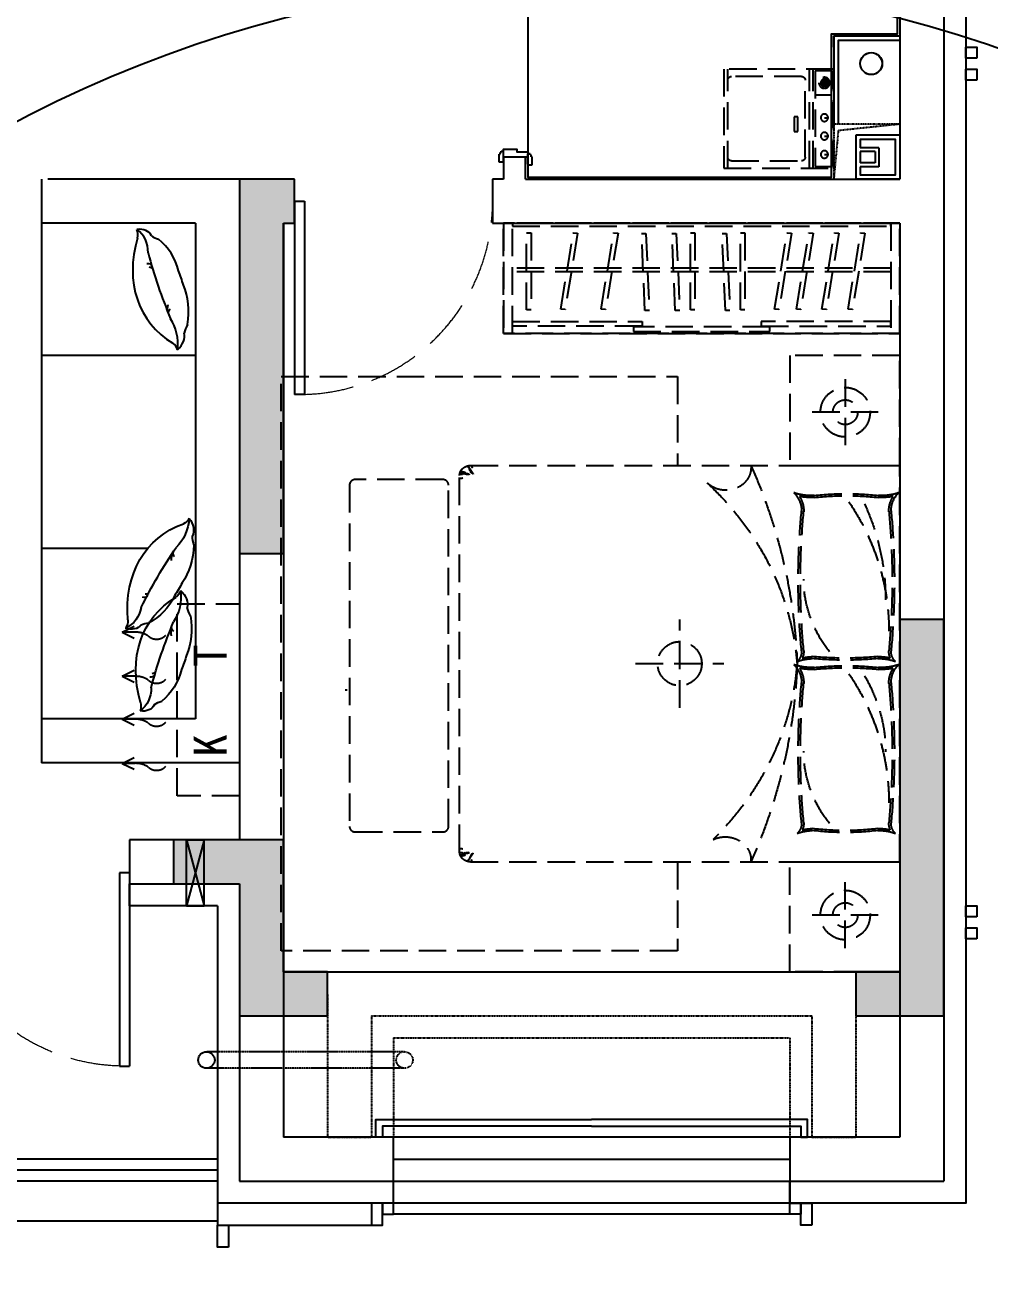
# Model space of a CAD drawing. Header units: millimetres. Extents: x -28014 to 297841, y -81741 to 47579.
# Drawn here: x 266731 to 271115, y -52128 to -46434 of the extents above; entities that cross this region are included whole.
import ezdxf

# ---------------------------------------------------------------- set-up
doc = ezdxf.new("R2010")
doc.units = ezdxf.units.MM
doc.header["$MEASUREMENT"] = 0
doc.linetypes.add('__DASH', pattern=[0.35, 0.25, -0.1])
doc.linetypes.add('DASH', pattern=[0.35, 0.25, -0.1])
for name, color, linetype in [('A-楼面-下部', 23, 'Continuous'), ('A-楼面-厨卫', 6, 'Continuous'), ('A-楼面-装饰', 41, 'Continuous'), ('A-结构-墙体', 171, 'Continuous'), ('A-给排水-设备', 132, 'Continuous'), ('AR9-剪力墙（柱）填充', 250, 'Continuous'), ('AR9-剪力墙（柱）线', 6, 'Continuous'), ('AR9-墙线', 160, 'Continuous'), ('AR9-建筑幕墙（窗）', 12, 'Continuous'), ('AR9-阳台栏杆（天花隐）', 12, 'Continuous'), ('DS-4BS-墙体完成面', 20, 'Continuous'), ('FC-平面高差线', 144, 'Continuous'), ('FF-厨卫（地坪隐）', 31, 'Continuous'), ('FF-活动家具', 51, 'Continuous'), ('FF-门', 20, 'Continuous'), ('FF-门套', 20, 'Continuous'), ('SURFACE', 6, 'Continuous'), ('装饰', 152, 'Continuous')]:
    doc.layers.add(name, color=color, linetype=linetype)
doc.layers.add('A-注释-参考', color=242, linetype='Continuous', plot=False)
doc.styles.add('文字标注', font='')
doc.styles.get('文字标注').set_extended_font_data('SimSun')

# ---------------------------------------------------------------- blocks, each defined once
blk = doc.blocks.new('kt')
at = {"linetype": 'DASH', "ltscale": 500}
for p, q in [((632478.4, 107205.6), (632451.2, 107259.3)), ((632478.4, 107262.9), (632478.4, 107205.6)), ((632478.4, 107205.6), (632505.5, 107259.3)), ((632678.6, 107205.6), (632651.4, 107259.3)), ((632678.6, 107262.9), (632678.6, 107205.6)), ((632678.6, 107205.6), (632705.8, 107259.3)), ((632873.5, 107205.6), (632846.3, 107259.3)), ((632873.5, 107262.9), (632873.5, 107205.6)), ((632873.5, 107205.6), (632900.7, 107259.3)), ((633073.8, 107205.6), (633046.7, 107259.3)), ((633073.8, 107262.9), (633073.8, 107205.6)), ((633073.8, 107205.6), (633101, 107259.3))]:
    blk.add_line(p, q, dxfattribs=at)
blk.add_lwpolyline([(633221.1, 107455.2), (632349.1, 107455.2), (632349.1, 107738.2), (633221.1, 107738.2)], close=True, dxfattribs=at)
for centre, radius, start, end in [((632453.1, 107361.6), 56.8, 320.2307, 47.1069), ((632653.4, 107361.6), 56.8, 320.2307, 47.1069), ((632848.3, 107361.6), 56.8, 320.2307, 47.1069), ((633048.6, 107361.6), 56.8, 320.2307, 47.1069), ((632577.5, 107267.5), 99.3, 144.4056, 182.6653), ((632777.8, 107267.5), 99.3, 144.4056, 182.6653), ((632972.7, 107267.5), 99.3, 144.4056, 182.6653), ((633173, 107267.5), 99.3, 144.4056, 182.6653)]:
    blk.add_arc(centre, radius, start, end, dxfattribs=at)
at = {"linetype": 'DASH', "ltscale": 500, "insert": (633044, 107679.8), "char_height": 150, "attachment_point": 7, "rotation": 180, "style": '文字标注'}
blk.add_mtext('K   T', dxfattribs=at)
blk = doc.blocks.new('$plan$00003077')
at = {"layer": 'FF-厨卫（地坪隐）', "linetype": '__DASH', "ltscale": 500}
for p, q in [((-191.8, -8.3), (241.8, -8.3)), ((-191.8, -85.1), (-191.8, -8.3)), ((-137.6, -42.5), (-137.6, -25.9)), ((-54.2, -42.5), (-54.2, -25.9)), ((29.2, -42.5), (29.2, -25.9)), ((133.4, -85.1), (133.4, -8.3)), ((241.8, -8.3), (241.8, -85.1)), ((-200.1, -93.4), (250.1, -93.4)), ((-200.1, -110.1), (250.1, -110.1)), ((241.8, -85.1), (-191.8, -85.1)), ((-166.8, -464.7), (-166.8, -146.5)), ((-150.1, -129.9), (200.1, -129.9)), ((-33.3, -179.9), (-33.3, -163.2)), ((-33.3, -163.2), (33.3, -163.2)), ((33.3, -163.2), (33.3, -179.9)), ((216.8, -146.5), (216.8, -464.7)), ((33.3, -179.9), (-33.3, -179.9)), ((-200.1, -481.4), (250.1, -481.4))]:
    blk.add_line(p, q, dxfattribs=at)
blk.add_lwpolyline([(250.1, 0), (250.1, -499.9), (-200.1, -499.9), (-200.1, 0)], close=True, dxfattribs=at)
for centre, radius in [((-137.6, -42.5), 16.7), ((-54.2, -42.5), 16.7), ((29.2, -42.5), 16.7), ((187.6, -42.5), 25), ((187.6, -42.5), 16.7), ((187.6, -42.5), 8.34), ((187.6, -42.5), 5)]:
    blk.add_circle(centre, radius, dxfattribs=at)
for centre, start, end in [((-150.1, -146.5), 90, 180), ((200.1, -146.5), 0, 90), ((-150.1, -464.7), 180, 270), ((200.1, -464.7), 270, 0)]:
    blk.add_arc(centre, 16.7, start, end, dxfattribs=at)
blk = doc.blocks.new('fj4')
at = {"layer": 'AR9-墙线', "ltscale": 10, "extrusion": (0, 0, -1)}
for p, q in [((0, 200), (200, 200)), ((0, 200), (0, 0)), ((200, 200), (200, 0)), ((95, 143.1), (180, 143.1)), ((95, 143.1), (95, 56.9)), ((112.5, 125.6), (180, 125.6)), ((112.5, 125.6), (112.5, 74.4)), ((112.5, 74.4), (180, 74.4)), ((95, 56.9), (180, 56.9)), ((0, 0), (200, 0))]:
    blk.add_line(p, q, dxfattribs=at)
at = {"layer": 'AR9-墙线', "ltscale": 10}
blk.add_line((180, 125.6), (180, 74.4), dxfattribs=at)
at = {"layer": 'AR9-墙线', "linetype": 'DASH', "ltscale": 0.5}
for points in [[(0, 250), (300, 250), (300, 0)], [(0, 250), (279.5, 220.6), (300, 0)]]:
    blk.add_lwpolyline(points, dxfattribs=at)
at = {"layer": 'AR9-墙线', "ltscale": 10}
blk.add_lwpolyline([(180, 56.9), (180, 20), (20, 20), (20, 180), (180, 180), (180, 143.1)], dxfattribs=at)
blk = doc.blocks.new('g1')
at = {"linetype": '__DASH', "ltscale": 500}
for p, q in [((40, 500), (0, 500)), ((0, 500), (0, 0)), ((0, 0), (0, 500)), ((0, 500), (1800, 500)), ((1800, 500), (0, 500)), ((0, 500), (0, 0)), ((40, 0), (40, 500)), ((630, 466.7), (40, 466.7)), ((40, 466.7), (40, 445.8)), ((1210, 491.7), (590, 491.7)), ((590, 491.7), (590, 470.8)), ((590, 470.8), (1210, 470.8)), ((630, 445.8), (630, 466.7)), ((1170, 445.8), (1170, 466.7)), ((1170, 466.7), (1760, 466.7)), ((1210, 470.8), (1210, 491.7)), ((1800, 500), (1760, 500)), ((1760, 500), (1760, 0)), ((1760, 466.7), (1760, 445.8)), ((1800, 0), (1800, 500)), ((1800, 500), (1800, 0)), ((1800, 0), (1800, 500)), ((40, 445.8), (630, 445.8)), ((1760, 445.8), (1170, 445.8)), ((0, 0), (40, 0)), ((1800, 0), (0, 0)), ((0, 0), (1800, 0)), ((40, 12.5), (40, 0)), ((1760, 12.5), (40, 12.5)), ((40, 0), (1760, 0)), ((1760, 0), (1760, 12.5)), ((1760, 0), (1800, 0))]:
    blk.add_line(p, q, dxfattribs=at)
at = {"color": 8, "linetype": '__DASH', "ltscale": 500}
for p, q in [((158.1, 45.4), (215, 392.2)), ((234.8, 390), (177.9, 43.2)), ((215, 392.2), (234.8, 390)), ((276.9, 45.4), (333.7, 392.2)), ((353.5, 390), (296.7, 43.2)), ((333.7, 392.2), (353.5, 390)), ((393.4, 45.4), (450.2, 392.2)), ((470, 390), (413.2, 43.2)), ((450.2, 392.2), (470, 390)), ((492, 45.4), (548.8, 392.2)), ((568.6, 390), (511.8, 43.2)), ((548.8, 392.2), (568.6, 390)), ((703.7, 393.8), (723.7, 393.8)), ((703.7, 43.8), (703.7, 393.8)), ((723.7, 393.8), (723.7, 43.8)), ((771.9, 395.7), (791.8, 396.3)), ((787.4, 46), (771.9, 395.7)), ((791.8, 396.3), (807.4, 46.6)), ((931.6, 393.8), (951.6, 393.8)), ((931.6, 43.8), (931.6, 393.8)), ((951.6, 393.8), (951.6, 43.8)), ((999.8, 395.7), (1019.8, 396.3)), ((1015.3, 46), (999.8, 395.7)), ((1019.8, 396.3), (1035.3, 46.6)), ((1137.8, 395.7), (1157.8, 396.3)), ((1153.3, 46), (1137.8, 395.7)), ((1157.8, 396.3), (1173.3, 46.6)), ((1280.2, 45.4), (1337, 392.2)), ((1356.8, 390), (1300, 43.2)), ((1337, 392.2), (1356.8, 390)), ((1463.6, 45.4), (1520.4, 392.2)), ((1540.2, 390), (1483.4, 43.2)), ((1520.4, 392.2), (1540.2, 390)), ((1675.3, 393.8), (1695.3, 393.8)), ((1675.3, 43.8), (1675.3, 393.8)), ((1695.3, 393.8), (1695.3, 43.8)), ((40, 220.8), (1760, 220.8)), ((40, 204.2), (1760, 204.2)), ((177.9, 43.2), (158.1, 45.4)), ((296.7, 43.2), (276.9, 45.4)), ((413.2, 43.2), (393.4, 45.4)), ((511.8, 43.2), (492, 45.4)), ((723.7, 43.8), (703.7, 43.8)), ((807.4, 46.6), (787.4, 46)), ((951.6, 43.8), (931.6, 43.8)), ((1035.3, 46.6), (1015.3, 46)), ((1173.3, 46.6), (1153.3, 46)), ((1300, 43.2), (1280.2, 45.4)), ((1483.4, 43.2), (1463.6, 45.4)), ((1695.3, 43.8), (1675.3, 43.8))]:
    blk.add_line(p, q, dxfattribs=at)
blk = doc.blocks.new('jj54')
at = {"layer": 'FF-活动家具', "linetype": '__DASH', "ltscale": 500}
for p, q in [((-247.6, -108.2), (-247.6, -408.2)), ((-97.6, -258.2), (-397.6, -258.2)), ((-1950, -500), (0, -500)), ((0, -2300), (0, -500)), ((-2075, -564.1), (-2475, -564.1)), ((-2000, -2255), (-2000, -545)), ((-1991.5, -541.6), (-1999.9, -541.7)), ((-1999.9, -541.7), (-1998.3, -541.7)), ((-1989.9, -541.5), (-1991.5, -541.6)), ((-1986.9, -540.8), (-1989.9, -541.5)), ((-1983.6, -537.6), (-1986.9, -540.8)), ((-1980.9, -537.6), (-1983.6, -537.6)), ((-1975.2, -540.2), (-1980.9, -537.6)), ((-1971, -539.7), (-1975.2, -540.2)), ((-1969.9, -540.9), (-1971, -539.7)), ((-1965.9, -541.5), (-1969.9, -540.9)), ((-1957.5, -542.5), (-1965.9, -541.5)), ((-1955.9, -541.6), (-1957.5, -542.5)), ((-1957.5, -542.5), (-1957.5, -542.5)), ((-1956.5, -539.7), (-1955.9, -541.6)), ((-2500, -589.1), (-2500, -2139.1)), ((-2050, -2139.1), (-2050, -589.1)), ((-2520, -1518.4), (-2510.4, -1518.4)), ((-2475, -2164.1), (-2075, -2164.1)), ((-1991.5, -2258.4), (-1999.9, -2258.3)), ((-1999.9, -2258.3), (-1998.3, -2258.3)), ((-1989.9, -2258.5), (-1991.5, -2258.4)), ((-1986.9, -2259.2), (-1989.9, -2258.5)), ((-1983.6, -2262.4), (-1986.9, -2259.2)), ((-1980.9, -2262.4), (-1983.6, -2262.4)), ((-1975.2, -2259.8), (-1980.9, -2262.4)), ((-1971, -2260.3), (-1975.2, -2259.8)), ((-1969.9, -2259.1), (-1971, -2260.3)), ((-1965.9, -2258.5), (-1969.9, -2259.1)), ((-1957.5, -2257.5), (-1965.9, -2258.5)), ((-1955.9, -2258.4), (-1957.5, -2257.5)), ((-1957.5, -2257.5), (-1957.5, -2257.5)), ((-1956.5, -2260.3), (-1955.9, -2258.4)), ((-1950, -2300), (0, -2300)), ((-247.6, -2691.8), (-247.6, -2391.8)), ((-97.6, -2541.8), (-397.6, -2541.8))]:
    blk.add_line(p, q, dxfattribs=at)
for points in [[(0, 0), (-500, 0), (-500, -500), (0, -500)], [(0, -2800), (-500, -2800), (-500, -2300), (0, -2300)]]:
    blk.add_lwpolyline(points, close=True, dxfattribs=at)
for points in [[(-1010.4, -2300), (-1010.4, -2703.8), (-2810.4, -2703.8), (-2810.4, -96.2), (-1010.4, -96.2), (-1010.4, -500)], [(-1961, -504.9), (-1960.4, -505.7), (-1959.8, -506.4), (-1959.3, -507.1), (-1958.8, -507.7), (-1958.4, -508.3), (-1958, -508.8), (-1957.7, -509.3), (-1957.5, -509.7), (-1957.3, -510.1), (-1957.1, -510.5), (-1956.9, -510.9), (-1956.7, -511.3), (-1956.5, -511.6), (-1956.2, -512), (-1956, -512.4), (-1955.7, -512.7), (-1955.5, -513.1), (-1955.2, -513.4), (-1955, -513.8), (-1954.7, -514.2), (-1954.4, -514.6), (-1954.2, -515), (-1953.9, -515.4), (-1953.6, -515.8), (-1953.3, -516.2), (-1953, -516.7), (-1952.6, -517.2), (-1952.2, -517.8), (-1951.8, -518.4), (-1951.4, -519), (-1951, -519.7), (-1950.5, -520.4), (-1950.1, -521.1), (-1949.6, -521.8), (-1949.2, -522.4), (-1948.8, -523.1), (-1948.4, -523.6), (-1948, -524.2), (-1947.6, -524.7), (-1947.2, -525.2), (-1946.8, -525.7), (-1946.5, -526.2), (-1946.1, -526.7), (-1945.8, -527.2), (-1945.5, -527.6), (-1945.2, -528.1), (-1944.9, -528.6), (-1944.6, -529), (-1944.3, -529.5), (-1944, -530), (-1943.7, -530.5), (-1943.4, -531), (-1943.1, -531.5), (-1942.8, -532.1), (-1942.5, -532.6), (-1942.2, -533.2), (-1941.9, -533.7), (-1941.6, -534.3), (-1941.3, -534.8), (-1940.9, -535.3), (-1940.5, -535.7), (-1940.2, -536.1), (-1939.8, -536.5), (-1939.4, -536.9), (-1939, -537.2), (-1938.6, -537.6), (-1938.4, -537.9), (-1938.2, -538.2), (-1938, -538.5), (-1938, -538.9), (-1937.9, -539.2), (-1938, -539.4), (-1938.1, -539.7), (-1938.2, -539.8), (-1938.4, -539.8), (-1938.5, -539.7), (-1938.8, -539.4), (-1939, -539.1), (-1939.3, -538.6), (-1939.7, -538), (-1940, -537.4), (-1940.5, -536.9), (-1941, -536.3), (-1941.6, -535.9), (-1942.3, -535.5), (-1943, -535.1), (-1943.8, -534.8), (-1944.7, -534.6), (-1945.5, -534.3), (-1946.3, -534), (-1946.9, -533.6), (-1947.4, -533.1), (-1947.8, -532.6), (-1948.1, -532), (-1948.3, -531.3), (-1948.4, -530.5), (-1948.4, -529.7), (-1948.6, -529), (-1948.8, -528.2), (-1949.1, -527.4), (-1949.5, -526.7), (-1950, -526), (-1950.5, -525.2), (-1951.1, -524.5), (-1951.8, -523.8), (-1952.3, -523.1), (-1952.8, -522.3), (-1953.2, -521.5), (-1953.6, -520.6), (-1953.9, -519.7), (-1954.1, -518.8), (-1954.3, -517.9), (-1954.4, -517), (-1954.5, -516.2), (-1954.7, -515.4), (-1954.9, -514.7), (-1955.1, -514.1), (-1955.3, -513.6), (-1955.5, -513.1), (-1955.7, -512.7), (-1956, -512.4), (-1956.3, -512), (-1956.5, -511.7), (-1956.8, -511.4), (-1957.2, -511.1), (-1957.5, -510.8), (-1957.8, -510.5), (-1958.2, -510.2), (-1958.6, -510), (-1958.9, -509.7), (-1959.2, -509.4), (-1959.6, -509.1), (-1959.9, -508.8), (-1960.2, -508.5), (-1960.5, -508.2), (-1960.7, -507.9), (-1961, -507.6), (-1961.4, -507.3), (-1961.7, -506.9), (-1962.1, -506.6), (-1962.6, -506.2), (-1963.1, -505.8), (-1963.6, -505.4), (-1964.2, -504.9)], [(-1947, -500), (-1946.3, -500.7), (-1945.8, -501.4), (-1945.3, -502), (-1945, -502.6), (-1944.7, -503.1), (-1944.5, -503.6), (-1944.4, -503.9), (-1944.3, -504.3), (-1944.3, -504.6), (-1944.3, -504.9), (-1944.3, -505.2), (-1944.3, -505.5), (-1944.3, -505.9), (-1944.3, -506.2), (-1944.3, -506.6), (-1944.3, -507), (-1944.3, -507.3), (-1944.3, -507.7), (-1944.2, -508.1), (-1944.1, -508.4), (-1944, -508.7), (-1943.9, -509.1), (-1943.7, -509.4), (-1943.6, -509.7), (-1943.4, -509.9), (-1943.2, -510.2), (-1943.1, -510.4), (-1943, -510.6), (-1942.9, -510.7), (-1942.9, -510.8), (-1942.8, -510.8), (-1942.8, -510.9)], [(-1985.3, -557.9), (-1986.5, -558.2), (-1987.6, -558.4), (-1988.6, -558.7), (-1989.6, -558.9), (-1990.5, -559), (-1991.3, -559.1), (-1992, -559.2), (-1992.6, -559.2), (-1993.3, -559.2), (-1994, -559.2), (-1994.8, -559.2), (-1995.7, -559.2), (-1996.7, -559.2), (-1997.7, -559.2), (-1998.8, -559.2), (-2000, -559.2)], [(-1956.5, -539.7), (-1960.7, -539), (-1964.4, -538.4), (-1967.5, -537.8), (-1970.2, -537.3), (-1972.4, -536.8), (-1974.1, -536.4), (-1975.3, -536), (-1976, -535.6), (-1976.4, -535.4), (-1976.8, -535.1), (-1977.3, -534.9), (-1977.8, -534.7), (-1978.2, -534.5), (-1978.7, -534.4), (-1979.2, -534.3), (-1979.7, -534.2), (-1980.2, -534.2), (-1980.7, -534.1), (-1981.2, -534.1), (-1981.8, -534), (-1982.4, -533.9), (-1983, -533.9), (-1983.6, -533.8), (-1984.2, -533.7), (-1985, -533.6), (-1986, -533.4), (-1987.3, -533.3), (-1988.9, -533), (-1990.7, -532.7), (-1992.8, -532.4), (-1995.1, -532), (-1997.7, -531.6)], [(-1994.8, -525), (-1993.2, -525.7), (-1991.7, -526.2), (-1990.4, -526.8), (-1989.1, -527.2), (-1987.9, -527.6), (-1986.8, -527.9), (-1985.8, -528.1), (-1984.9, -528.3), (-1984.1, -528.4), (-1983.3, -528.5), (-1982.6, -528.7), (-1981.9, -528.8), (-1981.2, -529), (-1980.6, -529.1), (-1980, -529.3), (-1979.5, -529.5), (-1978.9, -529.6), (-1978.3, -529.9), (-1977.5, -530.1), (-1976.7, -530.4), (-1975.8, -530.7), (-1974.8, -531), (-1973.7, -531.4), (-1972.5, -531.8)], [(-1000, -1600), (-1000, -1200)], [(-1200, -1400), (-800, -1400)], [(-1985.3, -2242.1), (-1986.5, -2241.8), (-1987.6, -2241.6), (-1988.6, -2241.3), (-1989.6, -2241.1), (-1990.5, -2241), (-1991.3, -2240.9), (-1992, -2240.8), (-1992.6, -2240.8), (-1993.3, -2240.8), (-1994, -2240.8), (-1994.8, -2240.8), (-1995.7, -2240.8), (-1996.7, -2240.8), (-1997.7, -2240.8), (-1998.8, -2240.8), (-2000, -2240.8)], [(-1956.5, -2260.3), (-1960.7, -2261), (-1964.4, -2261.6), (-1967.5, -2262.2), (-1970.2, -2262.7), (-1972.4, -2263.2), (-1974.1, -2263.6), (-1975.3, -2264), (-1976, -2264.4), (-1976.4, -2264.6), (-1976.8, -2264.9), (-1977.3, -2265.1), (-1977.8, -2265.3), (-1978.2, -2265.5), (-1978.7, -2265.6), (-1979.2, -2265.7), (-1979.7, -2265.8), (-1980.2, -2265.8), (-1980.7, -2265.9), (-1981.2, -2265.9), (-1981.8, -2266), (-1982.4, -2266.1), (-1983, -2266.1), (-1983.6, -2266.2), (-1984.2, -2266.3), (-1985, -2266.4), (-1986, -2266.6), (-1987.3, -2266.7), (-1988.9, -2267), (-1990.7, -2267.3), (-1992.8, -2267.6), (-1995.1, -2268), (-1997.7, -2268.4)], [(-1994.8, -2275), (-1993.2, -2274.3), (-1991.7, -2273.8), (-1990.4, -2273.2), (-1989.1, -2272.8), (-1987.9, -2272.4), (-1986.8, -2272.1), (-1985.8, -2271.9), (-1984.9, -2271.7), (-1984.1, -2271.6), (-1983.3, -2271.5), (-1982.6, -2271.3), (-1981.9, -2271.2), (-1981.2, -2271), (-1980.6, -2270.9), (-1980, -2270.7), (-1979.5, -2270.5), (-1978.9, -2270.4), (-1978.3, -2270.1), (-1977.5, -2269.9), (-1976.7, -2269.6), (-1975.8, -2269.3), (-1974.8, -2269), (-1973.7, -2268.6), (-1972.5, -2268.2)], [(-1961, -2295.1), (-1960.4, -2294.3), (-1959.8, -2293.6), (-1959.3, -2292.9), (-1958.8, -2292.3), (-1958.4, -2291.7), (-1958, -2291.2), (-1957.7, -2290.7), (-1957.5, -2290.3), (-1957.3, -2289.9), (-1957.1, -2289.5), (-1956.9, -2289.1), (-1956.7, -2288.7), (-1956.5, -2288.4), (-1956.2, -2288), (-1956, -2287.6), (-1955.7, -2287.3), (-1955.5, -2286.9), (-1955.2, -2286.6), (-1955, -2286.2), (-1954.7, -2285.8), (-1954.4, -2285.4), (-1954.2, -2285), (-1953.9, -2284.6), (-1953.6, -2284.2), (-1953.3, -2283.8), (-1953, -2283.3), (-1952.6, -2282.8), (-1952.2, -2282.2), (-1951.8, -2281.6), (-1951.4, -2281), (-1951, -2280.3), (-1950.5, -2279.6), (-1950.1, -2278.9), (-1949.6, -2278.2), (-1949.2, -2277.6), (-1948.8, -2276.9), (-1948.4, -2276.4), (-1948, -2275.8), (-1947.6, -2275.3), (-1947.2, -2274.8), (-1946.8, -2274.3), (-1946.5, -2273.8), (-1946.1, -2273.3), (-1945.8, -2272.8), (-1945.5, -2272.4), (-1945.2, -2271.9), (-1944.9, -2271.4), (-1944.6, -2271), (-1944.3, -2270.5), (-1944, -2270), (-1943.7, -2269.5), (-1943.4, -2269), (-1943.1, -2268.5), (-1942.8, -2267.9), (-1942.5, -2267.4), (-1942.2, -2266.8), (-1941.9, -2266.3), (-1941.6, -2265.7), (-1941.3, -2265.2), (-1940.9, -2264.7), (-1940.5, -2264.3), (-1940.2, -2263.9), (-1939.8, -2263.5), (-1939.4, -2263.1), (-1939, -2262.8), (-1938.6, -2262.4), (-1938.4, -2262.1), (-1938.2, -2261.8), (-1938, -2261.5), (-1938, -2261.1), (-1937.9, -2260.8), (-1938, -2260.6), (-1938.1, -2260.3), (-1938.2, -2260.2), (-1938.4, -2260.2), (-1938.5, -2260.3), (-1938.8, -2260.6), (-1939, -2260.9), (-1939.3, -2261.4), (-1939.7, -2262), (-1940, -2262.6), (-1940.5, -2263.1), (-1941, -2263.7), (-1941.6, -2264.1), (-1942.3, -2264.5), (-1943, -2264.9), (-1943.8, -2265.2), (-1944.7, -2265.4), (-1945.5, -2265.7), (-1946.3, -2266), (-1946.9, -2266.4), (-1947.4, -2266.9), (-1947.8, -2267.4), (-1948.1, -2268), (-1948.3, -2268.7), (-1948.4, -2269.5), (-1948.4, -2270.3), (-1948.6, -2271), (-1948.8, -2271.8), (-1949.1, -2272.6), (-1949.5, -2273.3), (-1950, -2274), (-1950.5, -2274.8), (-1951.1, -2275.5), (-1951.8, -2276.2), (-1952.3, -2276.9), (-1952.8, -2277.7), (-1953.2, -2278.5), (-1953.6, -2279.4), (-1953.9, -2280.3), (-1954.1, -2281.2), (-1954.3, -2282.1), (-1954.4, -2283), (-1954.5, -2283.8), (-1954.7, -2284.6), (-1954.9, -2285.3), (-1955.1, -2285.9), (-1955.3, -2286.4), (-1955.5, -2286.9), (-1955.7, -2287.3), (-1956, -2287.6), (-1956.3, -2288), (-1956.5, -2288.3), (-1956.8, -2288.6), (-1957.2, -2288.9), (-1957.5, -2289.2), (-1957.8, -2289.5), (-1958.2, -2289.8), (-1958.6, -2290), (-1958.9, -2290.3), (-1959.2, -2290.6), (-1959.6, -2290.9), (-1959.9, -2291.2), (-1960.2, -2291.5), (-1960.5, -2291.8), (-1960.7, -2292.1), (-1961, -2292.4), (-1961.4, -2292.7), (-1961.7, -2293.1), (-1962.1, -2293.4), (-1962.6, -2293.8), (-1963.1, -2294.2), (-1963.6, -2294.6), (-1964.2, -2295.1)], [(-1947, -2300), (-1946.3, -2299.3), (-1945.8, -2298.6), (-1945.3, -2298), (-1945, -2297.4), (-1944.7, -2296.9), (-1944.5, -2296.4), (-1944.4, -2296.1), (-1944.3, -2295.7), (-1944.3, -2295.4), (-1944.3, -2295.1), (-1944.3, -2294.8), (-1944.3, -2294.5), (-1944.3, -2294.1), (-1944.3, -2293.8), (-1944.3, -2293.4), (-1944.3, -2293), (-1944.3, -2292.7), (-1944.3, -2292.3), (-1944.2, -2291.9), (-1944.1, -2291.6), (-1944, -2291.3), (-1943.9, -2290.9), (-1943.7, -2290.6), (-1943.6, -2290.3), (-1943.4, -2290.1), (-1943.2, -2289.8), (-1943.1, -2289.6), (-1943, -2289.4), (-1942.9, -2289.3), (-1942.9, -2289.2), (-1942.8, -2289.2), (-1942.8, -2289.1)]]:
    blk.add_lwpolyline(points, dxfattribs=at)
for centre, radius in [((-247.6, -258.2), 112.5), ((-247.6, -258.2), 56.2), ((-1000, -1400), 100), ((-247.6, -2541.8), 112.5), ((-247.6, -2541.8), 56.2)]:
    blk.add_circle(centre, radius, dxfattribs=at)
for centre, start, end in [((-2475, -589.1), 90, 180), ((-2075, -589.1), 0, 90), ((-2475, -2139.1), 180, 270), ((-2075, -2139.1), 270, 0)]:
    blk.add_arc(centre, 25, start, end, dxfattribs=at)
at = {"layer": 'FF-活动家具', "linetype": '__DASH', "ltscale": 500, "extrusion": (0, 0, -1)}
for centre, major_axis, start_param, end_param in [((-1950, -545), (-50, 0), 0, 1.570796), ((-790.6, -509.4), (-114.7, 0), 3.05043, 5.534538), ((-3407.1, -1486), (2942.3, 0), -0.381534, -0.027787), ((-1918.4, -1492.5), (-1455.4, 0), 2.37052, 3.074593), ((-402.2, -434.2), (-225.2, 0), 4.65173, 5.06992), ((-583.8, -706.2), (-137.5, 0), 2.415817, 3.168692), ((-243, -1654.4), (-1140.4, 0), 1.442829, 1.698764), ((-83.8, -434.2), (225.2, 0), 1.213266, 1.631455), ((97.9, -706.2), (137.5, 0), 3.114493, 3.867368), ((-402.2, -434.2), (235.1, 0), 1.510137, 1.801706), ((-583.8, -706.2), (-147.4, 0), 2.620589, 3.168692), ((-243, -1654.4), (-1130.4, 0), 1.442829, 1.698764), ((-1297.4, -1248.8), (1247.9, 0), -0.546369, 0.002609), ((-1324, -1107.8), (-1259.4, 0), 2.749189, 3.143145), ((-83.8, -434.2), (-235.1, 0), 4.48148, 4.773048), ((97.9, -706.2), (-147.4, 0), -0.0271, 0.521004), ((3688.1, -1024.5), (4149.5, 0), 3.056379, 3.226949), ((3688.1, -1024.5), (-4139.5, 0), -0.085213, 0.085356), ((-4174.1, -1024.5), (4139.5, 0), -0.085356, 0.085213), ((-4174.1, -1024.5), (4149.5, 0), -0.085356, 0.085213), ((193.8, -1016.2), (630.3, 0), 2.52133, 3.141593), ((-522.1, -1344.5), (75.8, 0), -0.031437, 0.73549), ((-522.1, -1344.5), (-85.7, 0), 3.110155, 3.533047), ((36.1, -1344.5), (85.7, 0), 2.750138, 3.17303), ((36.1, -1344.5), (-75.8, 0), -0.73549, 0.031437), ((-1930.5, -1306.8), (1467.5, 0), 0.066959, 0.741402), ((-3407.1, -1314), (2942.3, 0), 0.027787, 0.381534), ((-402.2, -1214.8), (-225.2, 0), 4.65173, 5.06992), ((-583.8, -1486.8), (-137.5, 0), 2.415817, 3.168692), ((-392.3, -1549.4), (-191.6, 0), 1.176313, 1.542737), ((-402.2, -1214.8), (235.1, 0), 1.510137, 1.801706), ((-583.8, -1486.8), (147.4, 0), -0.521004, 0.0271), ((-392.3, -1549.4), (201.5, 0), 4.458416, 4.68433), ((-248.4, -63.7), (1466.9, 0), 1.468847, 1.672745), ((-248.4, -63.7), (-1456.9, 0), 4.61044, 4.814338), ((-243, -2553.6), (-1271.2, 0), 1.456058, 1.685535), ((-243, -2553.6), (1261.2, 0), 4.597651, 4.827127), ((-93.7, -1549.4), (201.5, 0), 4.68433, 4.966362), ((-93.7, -1549.4), (-191.6, 0), 1.542737, 1.96528), ((-83.8, -1214.8), (-235.1, 0), 4.48148, 4.773048), ((-83.8, -1214.8), (225.2, 0), 1.213266, 1.631455), ((97.9, -1486.8), (-147.4, 0), -0.0271, 0.521004), ((97.9, -1486.8), (137.5, 0), 3.114493, 3.867368), ((-1297.4, -2029.5), (1247.9, 0), -0.546369, 0.002609), ((-878.9, -1799.8), (814.4, 0), -0.489742, 0.000614), ((3688.1, -1805.2), (4149.5, 0), 3.056379, 3.226949), ((3688.1, -1805.2), (4139.5, 0), 3.056379, 3.226949), ((-4174.1, -1805.2), (4139.5, 0), -0.085356, 0.085213), ((-4174.1, -1805.2), (4149.5, 0), -0.085356, 0.085213), ((193.8, -1796.9), (-630.3, 0), -0.620262, 0), ((-522.1, -2125.2), (75.8, 0), -0.031437, 0.73549), ((-392.3, -2330.1), (191.6, 0), 4.317905, 4.68433), ((-522.1, -2125.2), (85.7, 0), -0.031437, 0.391455), ((-392.3, -2330.1), (201.5, 0), 4.458416, 4.68433), ((-248.4, -1183.3), (-1092.9, 0), 4.575362, 4.849416), ((-248.4, -1183.3), (1082.9, 0), 1.433769, 1.707824), ((-93.7, -2330.1), (-201.5, 0), 1.542737, 1.824769), ((-93.7, -2330.1), (191.6, 0), 4.68433, 5.106873), ((36.1, -2125.2), (85.7, 0), 2.750138, 3.17303), ((36.1, -2125.2), (-75.8, 0), -0.73549, 0.031437), ((-793.2, -2292), (117.2, 0), 4.225297, 6.358902), ((-1950, -2255), (-50, 0), 4.712389, 6.283185)]:
    blk.add_ellipse(centre, major_axis=major_axis, ratio=0.9, start_param=start_param, end_param=end_param, dxfattribs=at)
blk = doc.blocks.new('B1户型卧室平面图$0$新块13')
at = {"color": 8, "extrusion": (0, 0, -1)}
for centre, major_axis, start_param, end_param in [((166833.9, 25101.7), (-62.2, -59.1), 1.743034, 2.873545), ((166833.9, 25101.7), (-62.2, -59.1), 1.743034, 2.873545), ((166921.6, 25300.2), (-108.5, -103.1), -0.981, -0.666662), ((166921.6, 25300.2), (-108.5, -103.1), -0.981, -0.666662), ((166768.4, 24736.2), (-369.5, -351.2), 2.526405, 2.990423), ((166768.4, 24736.2), (-369.5, -351.2), 2.526405, 2.990423), ((167181.1, 24698.4), (-292.3, -417.7), 2.526405, 2.990423), ((167181.1, 24698.4), (-292.3, -417.7), 2.526405, 2.990423), ((166746, 25078), (-71, -67.4), 2.887364, 3.401596), ((166676.7, 24845.6), (-261, -248), 2.58165, 3.122344), ((166746, 25078), (-71, -67.4), 2.887364, 3.401596), ((166676.7, 24845.6), (-261, -248), 2.58165, 3.122344), ((167403, 25466.4), (494.8, 470.3), 2.408554, 3.455752), ((167403, 25466.4), (494.8, 470.3), 2.408554, 3.455752), ((166550.6, 24363.5), (-688.7, -654.5), 2.883458, 2.980848), ((166550.6, 24363.5), (-688.7, -654.5), 2.883458, 2.980848), ((167172.6, 25069.5), (-49.2, -70.3), 1.743034, 2.873545), ((167172.6, 25069.5), (-49.2, -70.3), 1.743034, 2.873545), ((167069.5, 24787.3), (-206.4, -295), 2.58165, 3.122344), ((167069.5, 24787.3), (-206.4, -295), 2.58165, 3.122344), ((167091.2, 25028.8), (-56.1, -80.2), 2.887364, 3.401596), ((167091.2, 25028.8), (-56.1, -80.2), 2.887364, 3.401596), ((167219, 25281.6), (-85.8, -122.7), -0.981, -0.666662), ((167219, 25281.6), (-85.8, -122.7), -0.981, -0.666662), ((167041.8, 24289.7), (-544.7, -778.4), 2.883458, 2.980848), ((167041.8, 24289.7), (-544.7, -778.4), 2.883458, 2.980848), ((167287.4, 24662.5), (-292.3, -417.7), 2.873883, 3.337901), ((167287.4, 24662.5), (-292.3, -417.7), 2.873883, 3.337901), ((169547.1, 28208.2), (-2961.5, -2814.6), -0.259356, -0.154277), ((169547.1, 28208.2), (-2961.5, -2814.6), -0.259356, -0.154277), ((166865.5, 24680), (-369.5, -351.2), 2.873883, 3.337901), ((166865.5, 24680), (-369.5, -351.2), 2.873883, 3.337901), ((167657.8, 25540.2), (391.4, 559.3), 2.408554, 3.455752), ((167657.8, 25540.2), (391.4, 559.3), 2.408554, 3.455752), ((169213.7, 28653.7), (-2342.5, -3347.5), -0.259356, -0.154277), ((169213.7, 28653.7), (-2342.5, -3347.5), -0.259356, -0.154277), ((167753.1, 25101.5), (-85.8, -122.7), 0.247782, 0.562121), ((167753.1, 25101.5), (-85.8, -122.7), 0.247782, 0.562121), ((167607.1, 24923), (-49.2, -70.3), 2.990762, 4.121272), ((167607.1, 24923), (-49.2, -70.3), 2.990762, 4.121272), ((167409.1, 25017.5), (-108.5, -103.1), 0.247782, 0.562121), ((167409.1, 25017.5), (-108.5, -103.1), 0.247782, 0.562121), ((167521.7, 24780), (-126.6, -180.9), 2.651222, 3.391946), ((167521.7, 24780), (-126.6, -180.9), 2.651222, 3.391946), ((167118.4, 24748.5), (-160, -152.1), 2.651222, 3.391946), ((167118.4, 24748.5), (-160, -152.1), 2.651222, 3.391946), ((167230.6, 24871.6), (-62.2, -59.1), 2.990762, 4.121272), ((167230.6, 24871.6), (-62.2, -59.1), 2.990762, 4.121272), ((167631, 24846.8), (-56.1, -80.2), 2.46271, 2.976942), ((167631, 24846.8), (-56.1, -80.2), 2.46271, 2.976942), ((167238.8, 24792.2), (-71, -67.4), 2.46271, 2.976942), ((167238.8, 24792.2), (-71, -67.4), 2.46271, 2.976942)]:
    blk.add_ellipse(centre, major_axis=major_axis, ratio=0.724638, start_param=start_param, end_param=end_param, dxfattribs=at)
at = {"color": 8}
for centre, major_axis, start_param, end_param in [((167014.2, 25152), (-65.5, -62.2), 0.182406, 0.714671), ((167014.2, 25152), (-65.5, -62.2), 0.182406, 0.714671), ((166966, 25099), (-14.9, -14.1), 0.590754, 1.564635), ((166966, 25099), (-14.9, -14.1), 0.590754, 1.564635), ((167339.3, 25154.7), (-51.8, -74), 0.182406, 0.714671), ((167339.3, 25154.7), (-51.8, -74), 0.182406, 0.714671), ((167302.7, 25093.2), (-11.7, -16.8), 0.590754, 1.564635), ((167302.7, 25093.2), (-11.7, -16.8), 0.590754, 1.564635), ((167465, 24965.3), (-29.9, -42.8), 2.537971, 2.960057), ((167465, 24965.3), (-29.9, -42.8), 2.537971, 2.960057), ((167496.5, 24972.4), (-18.5, -26.4), 2.199169, 3.345275), ((167496.5, 24972.4), (-18.5, -26.4), 2.199169, 3.345275), ((167099.7, 24941.4), (-37.8, -36), 2.537971, 2.960057), ((167099.7, 24941.4), (-37.8, -36), 2.537971, 2.960057), ((167132, 24942.1), (-23.4, -22.2), 2.199169, 3.345275), ((167132, 24942.1), (-23.4, -22.2), 2.199169, 3.345275)]:
    blk.add_ellipse(centre, major_axis=major_axis, ratio=0.724638, start_param=start_param, end_param=end_param, dxfattribs=at)
blk = doc.blocks.new('$DorLib2D$00000001')
for p, q in [((0.45, 0.975), (0.5, 0.975)), ((0.45, 0), (0.45, 0.975)), ((0.5, 0), (0.5, 0.975)), ((0.5, 0), (0.45, 0))]:
    blk.add_line(p, q)
at = {"color": 8, "linetype": '__DASH', "lineweight": 13}
blk.add_arc((0.475, 0), 0.975, 91.46928, 180, dxfattribs=at)
blk = doc.blocks.new('$WINLIB2D$00000001')
at = {"color": 0}
for points in [[(-0.5, 0.5), (-0.5, -0.5)], [(-0.5, 0.5), (0.5, 0.5)], [(0.5, -0.5), (0.5, 0.5)], [(0.5, 0.1667), (-0.5, 0.1667)], [(0.5, -0.1667), (-0.5, -0.1667)], [(-0.5, -0.5), (0.5, -0.5)]]:
    blk.add_lwpolyline(points, dxfattribs=at)
blk = doc.blocks.new('nfdgfxb')
at = {"layer": 'AR9-墙线', "ltscale": 0.5}
blk.add_lwpolyline([(34, 300), (114, 300), (34, 0), (114, 0), (114, 300), (34, 300), (114, 0), (34, 0), (34, 300)], dxfattribs=at)
blk = doc.blocks.new('FADSASDFADSFFASD')
for p, q in [((772946.1, 351903.4), (772941.1, 351903.4)), ((772941.1, 351903.4), (772941.1, 351856.4)), ((772946.1, 351906.4), (772961.1, 351906.4)), ((772946.1, 351906.4), (772946.1, 351903.4)), ((772961.1, 351906.4), (772961.1, 351869.4)), ((772952.1, 351856.4), (772941.1, 351856.4)), ((772956.1, 351861.4), (772952.1, 351861.4)), ((772952.1, 351861.4), (772952.1, 351856.4)), ((772961.1, 351869.4), (772956.1, 351869.4)), ((772956.1, 351869.4), (772956.1, 351861.4))]:
    blk.add_line(p, q)
blk.add_arc((772959.1, 351899.4), 2, 0, 0)
blk = doc.blocks.new('*U248')
blk.add_lwpolyline([(130, 70), (130, 45), (20, 45), (20, 82), (80, 82), (80, 70), (130, 70)])
at = {"rotation": 180}
blk.add_blockref('FADSASDFADSFFASD', (772961.1, 351928.4), dxfattribs=at)
at = {"xscale": -1, "rotation": 180}
blk.add_blockref('FADSASDFADSFFASD', (-772811.1, 351916.4), dxfattribs=at)

msp = doc.modelspace()

# ---------------------------------------------------------------- hatches: boundary and pattern name
at = {"layer": 'AR9-剪力墙（柱）填充'}
for points in [[(267905.669, -48833.674), (267905.669, -47333.674), (267955.669, -47333.674), (267955.669, -47133.674), (267705.669, -47133.674), (267705.669, -48833.674)], [(270505.67, -50933.674), (270905.67, -50933.674), (270905.67, -49133.674), (270705.67, -49133.674), (270705.67, -50733.674), (270505.67, -50733.674)], [(268105.669, -50933.674), (268105.669, -50733.674), (267905.669, -50733.674), (267905.669, -50133.674), (267405.669, -50133.674), (267405.669, -50333.674), (267705.669, -50333.674), (267705.669, -50933.674)]]:
    msp.add_hatch(color=256, dxfattribs=at).paths.add_polyline_path(points)

# ---------------------------------------------------------------- linework, layer by layer
at = {"layer": 'A-楼面-下部'}
msp.add_lwpolyline([(267905.669, -50733.674), (270705.669, -50733.674)], dxfattribs=at)
at = {"layer": 'A-楼面-厨卫'}
msp.add_lwpolyline([(270405.669, -46533.674), (270405.669, -46483.674)], dxfattribs=at)
at = {"layer": 'A-楼面-装饰', "ltscale": 0.01}
msp.add_lwpolyline([(270205.67, -51833.674), (268405.67, -51833.674)], dxfattribs=at)
at = {"layer": 'A-注释-参考', "ltscale": 0.01}
msp.add_lwpolyline([(268355.67, -51883.674), (268355.67, -51783.674), (268305.67, -51783.674), (268305.67, -51883.674), (268355.67, -51883.674)], dxfattribs=at)
at = {"layer": 'A-结构-墙体', "linetype": '__DASH'}
msp.add_lwpolyline([(267605.669, -51583.674), (264555.669, -51583.674), (264555.669, -51683.674)], dxfattribs=at)
at = {"layer": 'A-给排水-设备', "linetype": '__DASH', "ltscale": 0.1}
for points in [[(268455.496, -51096.175), (267555.727, -51096.175)], [(268455.669, -51171.174), (267555.784, -51171.174)]]:
    msp.add_lwpolyline(points, dxfattribs=at)
at = {"layer": 'A-给排水-设备'}
for centre, radius in [((270575.669, -46608.382), 50), ((267555.669, -51133.674), 37.5)]:
    msp.add_circle(centre, radius, dxfattribs=at)
at = {"layer": 'A-给排水-设备', "ltscale": 0.01}
msp.add_circle((270576.168, -46608.382), 50, dxfattribs=at)
at = {"layer": 'A-给排水-设备', "linetype": 'DASH', "ltscale": 0.5}
msp.add_circle((268455.669, -51133.674), 37.5, dxfattribs=at)
at = {"layer": 'AR9-剪力墙（柱）线'}
for p, q in [((267955.669, -47133.674), (267705.669, -47133.674)), ((267705.669, -47133.674), (267705.669, -48833.674)), ((267955.669, -47333.674), (267955.669, -47133.674)), ((267905.669, -48833.674), (267905.669, -47333.674)), ((267905.669, -47333.674), (267955.669, -47333.674)), ((267705.669, -48833.674), (267905.669, -48833.674)), ((270905.67, -49133.674), (270705.67, -49133.674)), ((270705.67, -49133.674), (270705.67, -50733.674)), ((270905.67, -50933.674), (270905.67, -49133.674)), ((267905.669, -50133.674), (267405.669, -50133.674)), ((267405.669, -50133.674), (267405.669, -50333.674)), ((267905.669, -50733.674), (267905.669, -50133.674)), ((267405.669, -50333.674), (267705.669, -50333.674)), ((267705.669, -50333.674), (267705.669, -50933.674)), ((268105.669, -50733.674), (267905.669, -50733.674)), ((268105.669, -50933.674), (268105.669, -50733.674)), ((270705.67, -50733.674), (270505.67, -50733.674)), ((270505.67, -50733.674), (270505.67, -50933.674)), ((267705.669, -50933.674), (268105.669, -50933.674)), ((270505.67, -50933.674), (270905.67, -50933.674))]:
    msp.add_line(p, q, dxfattribs=at)
at = {"layer": 'AR9-墙线'}
for p, q in [((270905.669, -45433.674), (270905.669, -47233.674)), ((270705.669, -45633.674), (270705.669, -47133.674)), ((269005.669, -47033.674), (268905.669, -47033.674)), ((268905.669, -47033.674), (268905.669, -47133.674)), ((269005.669, -47133.674), (269005.669, -47033.674)), ((267705.669, -47133.674), (267705.669, -50133.674)), ((267955.669, -47133.674), (267705.669, -47133.674)), ((267955.669, -47333.674), (267955.669, -47133.674)), ((268905.669, -47133.674), (268855.669, -47133.674)), ((268855.669, -47133.674), (268855.669, -47333.674)), ((269005.669, -47133.674), (270705.669, -47133.674)), ((270905.669, -47233.674), (270905.669, -51683.674)), ((267905.669, -47333.674), (267905.669, -50233.674)), ((267905.669, -47333.674), (267955.669, -47333.674)), ((268855.669, -47333.674), (269005.669, -47333.674)), ((269005.669, -47333.674), (270705.669, -47333.674)), ((270705.669, -47333.674), (270705.669, -51483.674)), ((267705.669, -50133.674), (267205.669, -50133.674)), ((267205.669, -50133.674), (267205.669, -50333.674)), ((267905.669, -50233.674), (267905.669, -51483.674)), ((267205.669, -50333.674), (267705.669, -50333.674)), ((267705.669, -50333.674), (267705.669, -51683.674)), ((268405.669, -51483.674), (267905.669, -51483.674)), ((268405.669, -51683.674), (268405.669, -51483.674)), ((270705.669, -51483.674), (270205.669, -51483.674)), ((270205.669, -51483.674), (270205.669, -51683.674)), ((267705.669, -51683.674), (268405.669, -51683.674)), ((270205.669, -51683.674), (270905.669, -51683.674))]:
    msp.add_line(p, q, dxfattribs=at)
at = {"layer": 'AR9-墙线', "linetype": 'DASH', "ltscale": 0.5}
for p, q in [((268105.669, -50733.674), (270505.669, -50733.674)), ((268105.669, -50833.674), (268105.669, -51483.674)), ((270505.669, -50833.674), (270505.669, -51483.674)), ((268305.669, -50933.674), (270305.669, -50933.674)), ((268305.669, -50933.674), (268305.669, -51483.674)), ((270305.669, -50933.674), (270305.669, -51483.674)), ((268405.669, -51033.674), (270205.669, -51033.674)), ((268405.669, -51033.674), (268405.669, -51483.674)), ((270205.669, -51033.674), (270205.669, -51483.674)), ((268105.669, -51483.674), (268305.669, -51483.674)), ((270305.669, -51483.674), (270505.669, -51483.674))]:
    msp.add_line(p, q, dxfattribs=at)
at = {"layer": 'AR9-墙线'}
for points in [[(270705.669, -46483.674), (270405.669, -46483.674), (270405.669, -46883.674)], [(270705.669, -46503.674), (270425.669, -46503.674), (270425.669, -46883.674)]]:
    msp.add_lwpolyline(points, dxfattribs=at)
at = {"layer": 'AR9-阳台栏杆（天花隐）'}
for points in [[(269305.669, -51433.674), (268355.669, -51433.674), (268355.669, -51483.674), (268325.669, -51483.674), (268325.669, -51403.674), (269305.669, -51403.674)], [(269305.669, -51433.674), (270255.669, -51433.674), (270255.669, -51483.674), (270285.669, -51483.674), (270285.669, -51403.674), (269305.669, -51403.674)], [(267605.669, -51583.674), (264685.669, -51583.674)], [(267605.669, -51633.674), (264685.669, -51633.674)]]:
    msp.add_lwpolyline(points, dxfattribs=at)
at = {"layer": 'DS-4BS-墙体完成面'}
msp.add_lwpolyline([(269015.669, -47033.674), (269015.669, -47123.674), (270395.669, -47123.674), (270395.669, -46473.674), (270695.669, -46473.674), (270695.67, -45643.674), (270495.669, -45643.674), (270495.669, -45572.007)], dxfattribs=at)
at = {"layer": 'FC-平面高差线', "color": 144}
for p, q in [((269015.669, -46233.674), (269015.669, -47033.674)), ((267605.669, -50433.674), (267605.669, -51783.674)), ((268405.669, -51783.674), (267605.669, -51783.674)), ((270905.669, -51783.674), (270205.669, -51783.674))]:
    msp.add_line(p, q, dxfattribs=at)
for points in [[(270905.67, -45333.674), (271005.67, -45333.674), (271005.67, -51783.674), (270905.67, -51783.674)], [(267605.669, -51683.674), (264555.669, -51683.674), (264555.669, -50433.674)], [(263905.669, -51553.674), (263855.67, -51553.674), (263855.669, -51808.674), (263855.669, -51863.674), (267605.67, -51863.674)]]:
    msp.add_lwpolyline(points, dxfattribs=at)
msp.add_lwpolyline([(267605.67, -51883.674), (268355.67, -51883.674), (268355.67, -51783.674), (267605.67, -51783.674)], close=True, dxfattribs=at)
at = {"layer": 'FF-活动家具'}
for p, q in [((266805.669, -47133.674), (266805.669, -47333.674)), ((267705.669, -47133.674), (266835.669, -47133.674)), ((267705.669, -47133.674), (267705.669, -49783.674)), ((267505.669, -47333.674), (266805.669, -47333.674)), ((266805.669, -47333.674), (266805.669, -49583.674)), ((267505.669, -47333.674), (267505.669, -49583.674)), ((267505.669, -47933.674), (266805.669, -47933.674)), ((266805.669, -48808.674), (267290.144, -48808.674)), ((267505.669, -49583.674), (266805.669, -49583.674)), ((266805.669, -49583.674), (266805.669, -49783.674)), ((267705.669, -49783.674), (266805.669, -49783.674))]:
    msp.add_line(p, q, dxfattribs=at)
for centre, major_axis, start_param, end_param in [((267230.46, -47431.798), (70.268, 49.171), -0.15083111, 0.97967937), ((267230.46, -47431.798), (70.268, 49.171), -0.15083111, 0.97967937), ((267087.514, -47517.22), (180.882, 126.576), -0.4903708, 0.25035287), ((267154.256, -47407.952), (80.197, 56.119), -0.67888237, -0.16465077), ((267087.514, -47517.22), (180.882, 126.576), -0.4903708, 0.25035287), ((267154.256, -47407.952), (80.197, 56.119), -0.67888237, -0.16465077), ((267847.65, -47381.105), (559.328, 391.401), 2.40855437, 3.45575192), ((267847.65, -47381.105), (559.328, 391.401), 2.40855437, 3.45575192), ((267408.94, -47285.828), (122.656, 85.831), 3.38937514, 3.70371373), ((267408.94, -47285.828), (122.656, 85.831), 3.38937514, 3.70371373), ((266969.983, -47751.503), (417.653, 292.261), -0.26770961, 0.19630861), ((266969.983, -47751.503), (417.653, 292.261), -0.26770961, 0.19630861), ((270961.129, -45825.259), (3347.485, 2342.466), 2.88223705, 2.98731554), ((270961.129, -45825.259), (3347.485, 2342.466), 2.88223705, 2.98731554), ((266597.2, -47997.132), (778.439, 544.728), -0.25813477, -0.16074425), ((266597.2, -47997.132), (778.439, 544.728), -0.25813477, -0.16074425), ((267005.83, -47857.802), (417.653, 292.261), -0.61518763, -0.15116942), ((267005.83, -47857.802), (417.653, 292.261), -0.61518763, -0.15116942), ((267094.734, -47969.438), (295.006, 206.436), -0.55994287, -0.01924831), ((267094.734, -47969.438), (295.006, 206.436), -0.55994287, -0.01924831), ((267589.044, -47819.91), (122.656, 85.831), 2.16059255, 2.47493114), ((267589.044, -47819.91), (122.656, 85.831), 2.16059255, 2.47493114), ((267336.295, -47947.77), (80.197, 56.119), -0.25422825, 0.26000335), ((267336.295, -47947.77), (80.197, 56.119), -0.25422825, 0.26000335), ((267376.995, -47866.332), (70.268, 49.171), -1.39855839, -0.26804791), ((267376.995, -47866.332), (70.268, 49.171), -1.39855839, -0.26804791)]:
    msp.add_ellipse(centre, major_axis=major_axis, ratio=0.72463768, start_param=start_param, end_param=end_param, dxfattribs=at)
at = {"layer": 'FF-活动家具', "extrusion": (0, 0, -1)}
for centre, major_axis, start_param, end_param in [((267279.888, -47542.427), (26.43, 18.495), -0.94242411, 0.20368282), ((267279.888, -47542.427), (26.43, 18.495), -0.94242411, 0.20368282), ((267272.798, -47573.952), (42.759, 29.921), -0.60362121, -0.18153597), ((267272.798, -47573.952), (42.759, 29.921), -0.60362121, -0.18153597), ((267462.142, -47699.627), (74.035, 51.807), 3.32399873, 3.85626332), ((267462.142, -47699.627), (74.035, 51.807), 3.32399873, 3.85626332), ((267400.677, -47736.286), (16.786, 11.746), 3.73234639, 4.70622774), ((267400.677, -47736.286), (16.786, 11.746), 3.73234639, 4.70622774)]:
    msp.add_ellipse(centre, major_axis=major_axis, ratio=0.72463768, start_param=start_param, end_param=end_param, dxfattribs=at)
at = {"layer": 'FF-门套'}
msp.add_circle((269305.67, -51833.674), 5607.356, dxfattribs=at)
at = {"layer": 'SURFACE'}
for p, q in [((267205.669, -50433.674), (267205.669, -50333.674)), ((267605.669, -50433.674), (267205.669, -50433.674)), ((268405.669, -51783.674), (268405.669, -51683.674)), ((270205.669, -51783.674), (270205.669, -51683.674))]:
    msp.add_line(p, q, dxfattribs=at)
at = {"layer": '装饰'}
for points in [[(271055.67, -46583.674), (271005.67, -46583.674), (271005.67, -46533.674), (271055.67, -46533.674)], [(271055.67, -46683.674), (271005.67, -46683.674), (271005.67, -46633.674), (271055.67, -46633.674)], [(271055.67, -50483.674), (271005.67, -50483.674), (271005.67, -50433.674), (271055.67, -50433.674)], [(271055.67, -50583.674), (271005.67, -50583.674), (271005.67, -50533.674), (271055.67, -50533.674)], [(268355.67, -51833.674), (268405.67, -51833.674), (268405.67, -51783.674), (268355.67, -51783.674)], [(270255.67, -51833.674), (270205.67, -51833.674), (270205.67, -51783.674), (270255.67, -51783.674)], [(270305.67, -51883.674), (270255.67, -51883.674), (270255.67, -51783.674), (270305.67, -51783.674)], [(267655.67, -51983.674), (267605.67, -51983.674), (267605.67, -51883.674), (267655.67, -51883.674)]]:
    msp.add_lwpolyline(points, close=True, dxfattribs=at)

# ---------------------------------------------------------------- block references
at = {"layer": 'AR9-墙线'}
msp.add_blockref('nfdgfxb', (267431.677, -50433.673), dxfattribs=at)
at = {"layer": 'AR9-建筑幕墙（窗）', "xscale": 1800, "yscale": -300, "zscale": 1800, "rotation": 180.0000000000622}
msp.add_blockref('$WINLIB2D$00000001', (269305.669, -51633.674), dxfattribs=at)
at = {"layer": 'FF-厨卫（地坪隐）', "xscale": -1, "rotation": 270}
msp.add_blockref('$plan$00003077', (270405.669, -46883.549), dxfattribs=at)
at = {"layer": 'FF-活动家具', "xscale": -1}
msp.add_blockref('fj4', (270705.669, -47133.674), dxfattribs=at)
at = {"layer": 'FF-活动家具'}
for name, p, rotation in [('g1', (270705.669, -47333.674), 180), ('B1户型卧室平面图$0$新块13', (242321.445, 118128.647), 270)]:
    msp.add_blockref(name, p, dxfattribs=dict(at, rotation=rotation))
msp.add_blockref('jj54', (270705.669, -47933.674), dxfattribs=at)
at = {"layer": 'FF-活动家具', "extrusion": (0, 0, -1), "xscale": -1, "zscale": -1, "rotation": 90}
msp.add_blockref('kt', (-159967.514, 583287.427), dxfattribs=at)
at = {"layer": 'FF-门'}
for p, xscale, yscale, zscale, rotation in [((268405.669, -47233.674), -899.9999999999998, -899.9999999999998, -899.9999999999998, 7.483803976526815e-07), ((266755.669, -50283.674), -900, 900, -900, 180)]:
    msp.add_blockref('$DorLib2D$00000001', p, dxfattribs=dict(at, xscale=xscale, yscale=yscale, zscale=zscale, rotation=rotation))
at = {"layer": 'FF-门套'}
msp.add_blockref('*U248', (268885.669, -47078.674), dxfattribs=at)

doc.saveas('drawing.dxf')
